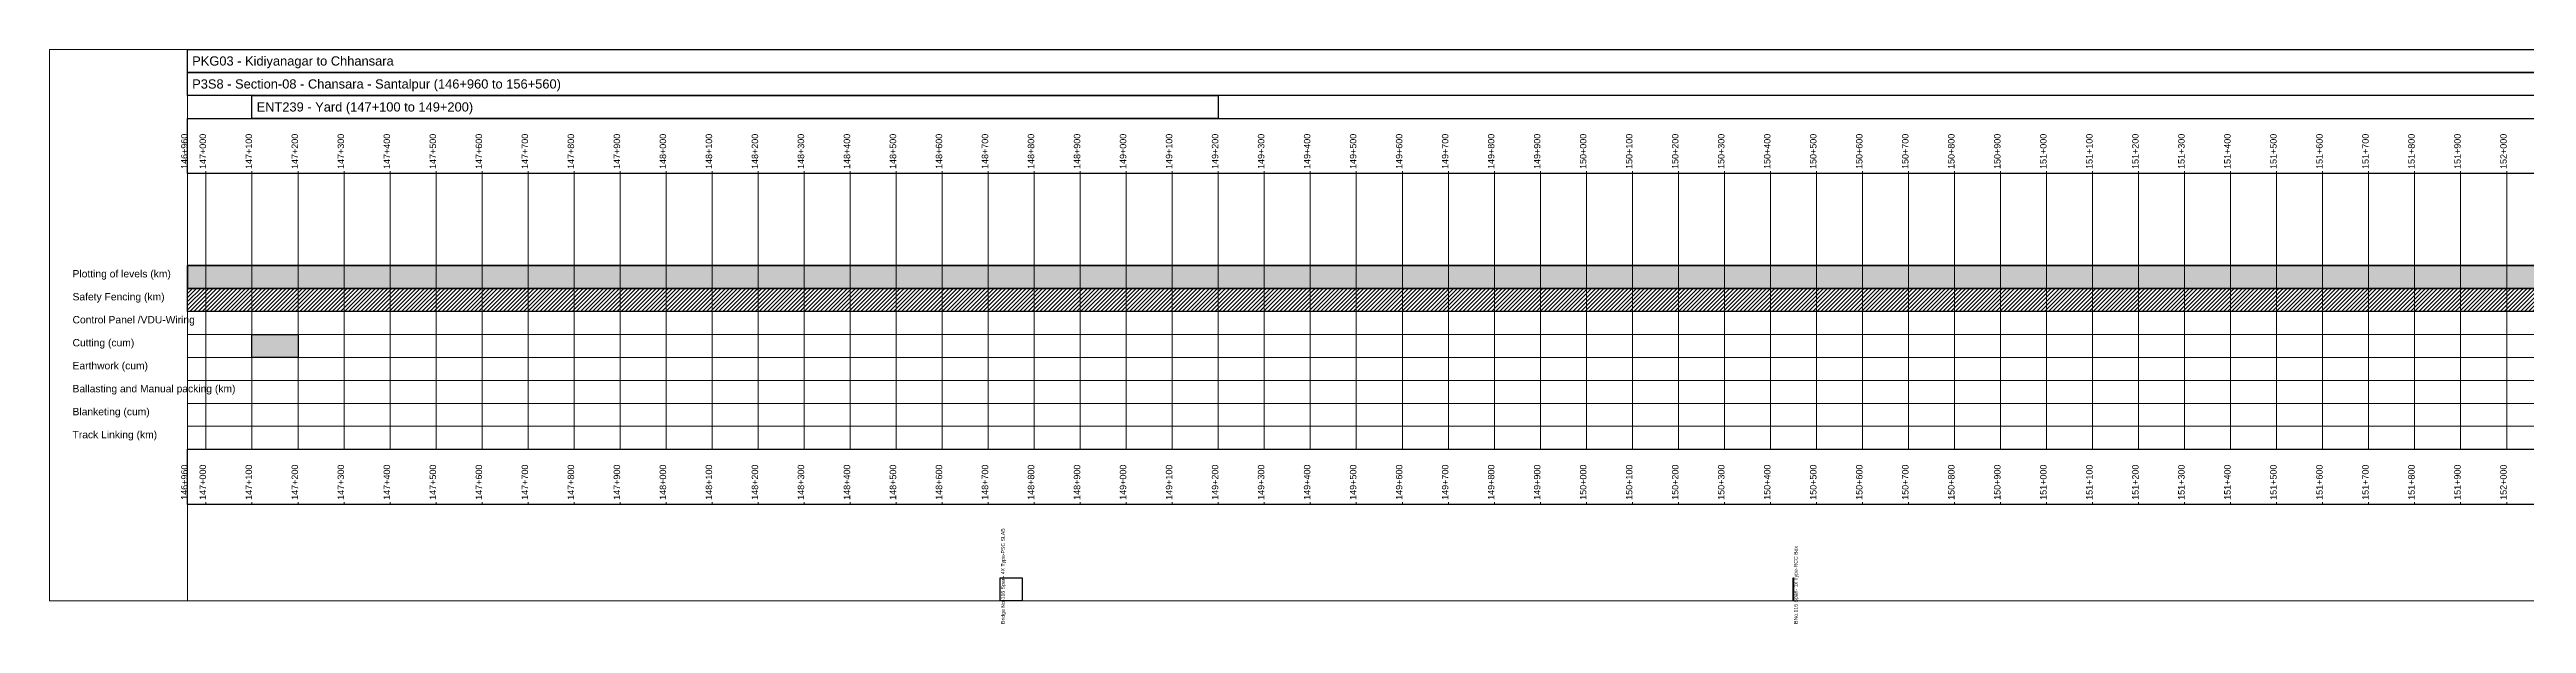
# Model space of a CAD drawing. Extents: x 146660 to 157356, y 3751 to 5000.
# Drawn here: x 146660 to 152043, y 3751 to 5000 of the extents above; entities that cross this region are included whole.
import ezdxf

# ---------------------------------------------------------------- set-up
doc = ezdxf.new("R2010")
doc.units = 0
doc.linetypes.add('Dashed', pattern=[0])
for name, color, linetype in [('Activity Lines', 7, 'Continuous'), ('Activity Names', 7, 'Continuous'), ('Block', 7, 'Continuous'), ('Chainage Text', 7, 'Continuous'), ('Entity', 7, 'Continuous'), ('Markers-One', 7, 'Continuous'), ('Outer Box', 7, 'Continuous'), ('Package', 7, 'Continuous'), ('Section', 7, 'Continuous'), ('Vertical Chainage Lines', 7, 'Continuous')]:
    doc.layers.add(name, color=color, linetype=linetype)
doc.styles.add('True type font', font='Arial.ttf')

msp = doc.modelspace()

# ---------------------------------------------------------------- hatches: boundary and pattern name
at = {"true_color": 0xff0080}
for points in [[(146960, 4530), (155375, 4530), (155375, 4480), (146960, 4480)], [(155700, 4530), (146960, 4530), (146960, 4480), (155700, 4480)]]:
    msp.add_hatch(color=230, dxfattribs=at).paths.add_polyline_path(points)
at = {"true_color": 0x008000}
h = msp.add_hatch(dxfattribs=at)
h.set_pattern_fill('LINE', color=34, scale=50, angle=45, style=0)
h.set_pattern_definition([(45, (0, 0), (-4.41941738, 4.41941738), [])])
h.paths.add_polyline_path([(146960, 4480), (155000, 4480), (155000, 4430), (146960, 4430)])
at = {"true_color": 0xfffb00}
msp.add_hatch(color=2, dxfattribs=at).paths.add_polyline_path([(147100, 4380), (147200, 4380), (147200, 4330), (147100, 4330)])

# ---------------------------------------------------------------- linework, layer by layer
for points in [[(146960, 4530), (155375, 4530), (155375, 4480), (146960, 4480)], [(155700, 4530), (146960, 4530), (146960, 4480), (155700, 4480)], [(146960, 4480), (155000, 4480), (155000, 4430), (146960, 4430)], [(147100, 4380), (147200, 4380), (147200, 4330), (147100, 4330)]]:
    msp.add_lwpolyline(points, close=True)
at = {"layer": 'Activity Lines', "color": 230, "linetype": 'Dashed', "lineweight": 15, "true_color": 0xff0080}
msp.add_polyline3d([(146960, 4530, 0), (156560, 4530, 0)], dxfattribs=at)
at = {"layer": 'Activity Lines', "color": 34, "linetype": 'Dashed', "lineweight": 15, "true_color": 0x008000}
msp.add_polyline3d([(146960, 4480, 0), (156560, 4480, 0)], dxfattribs=at)
at = {"layer": 'Activity Lines', "color": 62, "linetype": 'Dashed', "lineweight": 15, "true_color": 0x8080c0}
msp.add_polyline3d([(146960, 4430, 0), (156560, 4430, 0)], dxfattribs=at)
at = {"layer": 'Activity Lines', "color": 2, "linetype": 'Dashed', "lineweight": 15, "true_color": 0xfffb00}
msp.add_polyline3d([(146960, 4380, 0), (156560, 4380, 0)], dxfattribs=at)
at = {"layer": 'Activity Lines', "color": 54, "linetype": 'Dashed', "lineweight": 15, "true_color": 0x3884a3}
msp.add_polyline3d([(146960, 4330, 0), (156560, 4330, 0)], dxfattribs=at)
at = {"layer": 'Activity Lines', "color": 145, "linetype": 'Dashed', "lineweight": 15, "true_color": 0xff2600}
msp.add_polyline3d([(146960, 4280, 0), (156560, 4280, 0)], dxfattribs=at)
at = {"layer": 'Activity Lines', "color": 171, "linetype": 'Dashed', "lineweight": 15, "true_color": 0xff40ff}
msp.add_polyline3d([(146960, 4230, 0), (156560, 4230, 0)], dxfattribs=at)
at = {"layer": 'Activity Lines', "color": 250, "linetype": 'Dashed', "lineweight": 15, "true_color": 0x000000}
msp.add_polyline3d([(146960, 4180, 0), (156560, 4180, 0)], dxfattribs=at)
at = {"layer": 'Block', "color": 9, "linetype": 'Dashed', "lineweight": 0}
msp.add_polyline3d([(146960, 5000, 0), (146960, 3800, 0)], dxfattribs=at)
at = {"layer": 'Entity', "color": 9, "lineweight": 25}
for points in [[(147100, 4900, 0), (149200, 4900, 0), (149200, 4850, 0), (147100, 4850, 0)], [(148726, 3850, 0), (148774, 3850, 0), (148774, 3800, 0), (148726, 3800, 0)], [(150449, 3850, 0), (150450, 3850, 0), (150450, 3800, 0), (150449, 3800, 0)]]:
    msp.add_polyline3d(points, close=True, dxfattribs=at)
at = {"layer": 'Markers-One', "color": 41, "linetype": 'Dashed', "lineweight": 0, "true_color": 0xe0e0e0}
for points in [[(146960, 4730, 0), (146960, 4735, 0)], [(147000, 4730, 0), (147000, 4735, 0)], [(147100, 4730, 0), (147100, 4735, 0)], [(147200, 4730, 0), (147200, 4735, 0)], [(147300, 4730, 0), (147300, 4735, 0)], [(147400, 4730, 0), (147400, 4735, 0)], [(147500, 4730, 0), (147500, 4735, 0)], [(147600, 4730, 0), (147600, 4735, 0)], [(147700, 4730, 0), (147700, 4735, 0)], [(147800, 4730, 0), (147800, 4735, 0)], [(147900, 4730, 0), (147900, 4735, 0)], [(148000, 4730, 0), (148000, 4735, 0)], [(148100, 4730, 0), (148100, 4735, 0)], [(148200, 4730, 0), (148200, 4735, 0)], [(148300, 4730, 0), (148300, 4735, 0)], [(148400, 4730, 0), (148400, 4735, 0)], [(148500, 4730, 0), (148500, 4735, 0)], [(148600, 4730, 0), (148600, 4735, 0)], [(148700, 4730, 0), (148700, 4735, 0)], [(148800, 4730, 0), (148800, 4735, 0)], [(148900, 4730, 0), (148900, 4735, 0)], [(149000, 4730, 0), (149000, 4735, 0)], [(149100, 4730, 0), (149100, 4735, 0)], [(149200, 4730, 0), (149200, 4735, 0)], [(149300, 4730, 0), (149300, 4735, 0)], [(149400, 4730, 0), (149400, 4735, 0)], [(149500, 4730, 0), (149500, 4735, 0)], [(149600, 4730, 0), (149600, 4735, 0)], [(149700, 4730, 0), (149700, 4735, 0)], [(149800, 4730, 0), (149800, 4735, 0)], [(149900, 4730, 0), (149900, 4735, 0)], [(150000, 4730, 0), (150000, 4735, 0)], [(150100, 4730, 0), (150100, 4735, 0)], [(150200, 4730, 0), (150200, 4735, 0)], [(150300, 4730, 0), (150300, 4735, 0)], [(150400, 4730, 0), (150400, 4735, 0)], [(150500, 4730, 0), (150500, 4735, 0)], [(150600, 4730, 0), (150600, 4735, 0)], [(150700, 4730, 0), (150700, 4735, 0)], [(150800, 4730, 0), (150800, 4735, 0)], [(150900, 4730, 0), (150900, 4735, 0)], [(151000, 4730, 0), (151000, 4735, 0)], [(151100, 4730, 0), (151100, 4735, 0)], [(151200, 4730, 0), (151200, 4735, 0)], [(151300, 4730, 0), (151300, 4735, 0)], [(151400, 4730, 0), (151400, 4735, 0)], [(151500, 4730, 0), (151500, 4735, 0)], [(151600, 4730, 0), (151600, 4735, 0)], [(151700, 4730, 0), (151700, 4735, 0)], [(151800, 4730, 0), (151800, 4735, 0)], [(151900, 4730, 0), (151900, 4735, 0)], [(152000, 4730, 0), (152000, 4735, 0)], [(146960, 4010, 0), (146960, 4015, 0)], [(147000, 4010, 0), (147000, 4015, 0)], [(147100, 4010, 0), (147100, 4015, 0)], [(147200, 4010, 0), (147200, 4015, 0)], [(147300, 4010, 0), (147300, 4015, 0)], [(147400, 4010, 0), (147400, 4015, 0)], [(147500, 4010, 0), (147500, 4015, 0)], [(147600, 4010, 0), (147600, 4015, 0)], [(147700, 4010, 0), (147700, 4015, 0)], [(147800, 4010, 0), (147800, 4015, 0)], [(147900, 4010, 0), (147900, 4015, 0)], [(148000, 4010, 0), (148000, 4015, 0)], [(148100, 4010, 0), (148100, 4015, 0)], [(148200, 4010, 0), (148200, 4015, 0)], [(148300, 4010, 0), (148300, 4015, 0)], [(148400, 4010, 0), (148400, 4015, 0)], [(148500, 4010, 0), (148500, 4015, 0)], [(148600, 4010, 0), (148600, 4015, 0)], [(148700, 4010, 0), (148700, 4015, 0)], [(148800, 4010, 0), (148800, 4015, 0)], [(148900, 4010, 0), (148900, 4015, 0)], [(149000, 4010, 0), (149000, 4015, 0)], [(149100, 4010, 0), (149100, 4015, 0)], [(149200, 4010, 0), (149200, 4015, 0)], [(149300, 4010, 0), (149300, 4015, 0)], [(149400, 4010, 0), (149400, 4015, 0)], [(149500, 4010, 0), (149500, 4015, 0)], [(149600, 4010, 0), (149600, 4015, 0)], [(149700, 4010, 0), (149700, 4015, 0)], [(149800, 4010, 0), (149800, 4015, 0)], [(149900, 4010, 0), (149900, 4015, 0)], [(150000, 4010, 0), (150000, 4015, 0)], [(150100, 4010, 0), (150100, 4015, 0)], [(150200, 4010, 0), (150200, 4015, 0)], [(150300, 4010, 0), (150300, 4015, 0)], [(150400, 4010, 0), (150400, 4015, 0)], [(150500, 4010, 0), (150500, 4015, 0)], [(150600, 4010, 0), (150600, 4015, 0)], [(150700, 4010, 0), (150700, 4015, 0)], [(150800, 4010, 0), (150800, 4015, 0)], [(150900, 4010, 0), (150900, 4015, 0)], [(151000, 4010, 0), (151000, 4015, 0)], [(151100, 4010, 0), (151100, 4015, 0)], [(151200, 4010, 0), (151200, 4015, 0)], [(151300, 4010, 0), (151300, 4015, 0)], [(151400, 4010, 0), (151400, 4015, 0)], [(151500, 4010, 0), (151500, 4015, 0)], [(151600, 4010, 0), (151600, 4015, 0)], [(151700, 4010, 0), (151700, 4015, 0)], [(151800, 4010, 0), (151800, 4015, 0)], [(151900, 4010, 0), (151900, 4015, 0)], [(152000, 4010, 0), (152000, 4015, 0)]]:
    msp.add_polyline3d(points, dxfattribs=at)
at = {"layer": 'Outer Box', "color": 9, "lineweight": 5}
msp.add_polyline3d([(146660, 5000, 0), (156860, 5000, 0), (156860, 3800, 0), (146660, 3800, 0)], close=True, dxfattribs=at)
at = {"layer": 'Package', "color": 9, "lineweight": 25}
for points in [[(146960, 5000, 0), (156560, 5000, 0), (156560, 4950, 0), (146960, 4950, 0)], [(146960, 4850, 0), (156560, 4850, 0), (156560, 4730, 0), (146960, 4730, 0)], [(146960, 4130, 0), (156560, 4130, 0), (156560, 4010, 0), (146960, 4010, 0)]]:
    msp.add_polyline3d(points, close=True, dxfattribs=at)
at = {"layer": 'Section', "color": 9, "lineweight": 25}
msp.add_polyline3d([(146960, 4950, 0), (156560, 4950, 0), (156560, 4900, 0), (146960, 4900, 0)], close=True, dxfattribs=at)
at = {"layer": 'Vertical Chainage Lines', "color": 41, "linetype": 'Dashed', "lineweight": 0, "true_color": 0xe0e0e0}
for points in [[(147000, 4730, 0), (147000, 4130, 0)], [(147100, 4730, 0), (147100, 4130, 0)], [(147200, 4730, 0), (147200, 4130, 0)], [(147300, 4730, 0), (147300, 4130, 0)], [(147400, 4730, 0), (147400, 4130, 0)], [(147500, 4730, 0), (147500, 4130, 0)], [(147600, 4730, 0), (147600, 4130, 0)], [(147700, 4730, 0), (147700, 4130, 0)], [(147800, 4730, 0), (147800, 4130, 0)], [(147900, 4730, 0), (147900, 4130, 0)], [(148000, 4730, 0), (148000, 4130, 0)], [(148100, 4730, 0), (148100, 4130, 0)], [(148200, 4730, 0), (148200, 4130, 0)], [(148300, 4730, 0), (148300, 4130, 0)], [(148400, 4730, 0), (148400, 4130, 0)], [(148500, 4730, 0), (148500, 4130, 0)], [(148600, 4730, 0), (148600, 4130, 0)], [(148700, 4730, 0), (148700, 4130, 0)], [(148800, 4730, 0), (148800, 4130, 0)], [(148900, 4730, 0), (148900, 4130, 0)], [(149000, 4730, 0), (149000, 4130, 0)], [(149100, 4730, 0), (149100, 4130, 0)], [(149200, 4730, 0), (149200, 4130, 0)], [(149300, 4730, 0), (149300, 4130, 0)], [(149400, 4730, 0), (149400, 4130, 0)], [(149500, 4730, 0), (149500, 4130, 0)], [(149600, 4730, 0), (149600, 4130, 0)], [(149700, 4730, 0), (149700, 4130, 0)], [(149800, 4730, 0), (149800, 4130, 0)], [(149900, 4730, 0), (149900, 4130, 0)], [(150000, 4730, 0), (150000, 4130, 0)], [(150100, 4730, 0), (150100, 4130, 0)], [(150200, 4730, 0), (150200, 4130, 0)], [(150300, 4730, 0), (150300, 4130, 0)], [(150400, 4730, 0), (150400, 4130, 0)], [(150500, 4730, 0), (150500, 4130, 0)], [(150600, 4730, 0), (150600, 4130, 0)], [(150700, 4730, 0), (150700, 4130, 0)], [(150800, 4730, 0), (150800, 4130, 0)], [(150900, 4730, 0), (150900, 4130, 0)], [(151000, 4730, 0), (151000, 4130, 0)], [(151100, 4730, 0), (151100, 4130, 0)], [(151200, 4730, 0), (151200, 4130, 0)], [(151300, 4730, 0), (151300, 4130, 0)], [(151400, 4730, 0), (151400, 4130, 0)], [(151500, 4730, 0), (151500, 4130, 0)], [(151600, 4730, 0), (151600, 4130, 0)], [(151700, 4730, 0), (151700, 4130, 0)], [(151800, 4730, 0), (151800, 4130, 0)], [(151900, 4730, 0), (151900, 4130, 0)], [(152000, 4730, 0), (152000, 4130, 0)]]:
    msp.add_polyline3d(points, dxfattribs=at)

# ---------------------------------------------------------------- texts
at = {"layer": 'Activity Names', "color": 34, "lineweight": 15, "true_color": 0x008000, "style": 'True type font'}
msp.add_text('Safety Fencing (km)', height=16, dxfattribs=at).set_placement((146710, 4454))
at = {"layer": 'Activity Names', "color": 230, "lineweight": 15, "true_color": 0xff0080, "style": 'True type font'}
msp.add_text('Plotting of levels (km)', height=16, dxfattribs=at).set_placement((146710, 4504))
at = {"layer": 'Activity Names', "color": 62, "lineweight": 15, "true_color": 0x8080c0, "style": 'True type font'}
msp.add_text('Control Panel /VDU-Wiring', height=16, dxfattribs=at).set_placement((146710, 4404))
at = {"layer": 'Activity Names', "color": 2, "lineweight": 15, "true_color": 0xfffb00, "style": 'True type font'}
msp.add_text('Cutting (cum)', height=16, dxfattribs=at).set_placement((146710, 4354))
at = {"layer": 'Activity Names', "color": 54, "lineweight": 15, "true_color": 0x3884a3, "style": 'True type font'}
msp.add_text('Earthwork (cum)', height=16, dxfattribs=at).set_placement((146710, 4304))
at = {"layer": 'Activity Names', "color": 145, "lineweight": 15, "true_color": 0xff2600, "style": 'True type font'}
msp.add_text('Ballasting and Manual packing (km)', height=16, dxfattribs=at).set_placement((146710, 4254))
at = {"layer": 'Activity Names', "color": 171, "lineweight": 15, "true_color": 0xff40ff, "style": 'True type font'}
msp.add_text('Blanketing (cum)', height=16, dxfattribs=at).set_placement((146710, 4204))
at = {"layer": 'Activity Names', "color": 250, "lineweight": 15, "true_color": 0x000000, "style": 'True type font'}
msp.add_text('Track Linking (km)', height=16, dxfattribs=at).set_placement((146710, 4154))
at = {"layer": 'Chainage Text', "color": 9, "lineweight": 15, "style": 'True type font'}
for s, p in [('146+960', (146960, 4740)), ('147+000', (147000, 4740)), ('147+100', (147100, 4740)), ('147+200', (147200, 4740)), ('147+300', (147300, 4740)), ('147+400', (147400, 4740)), ('147+500', (147500, 4740)), ('147+600', (147600, 4740)), ('147+700', (147700, 4740)), ('147+800', (147800, 4740)), ('147+900', (147900, 4740)), ('148+000', (148000, 4740)), ('148+100', (148100, 4740)), ('148+200', (148200, 4740)), ('148+300', (148300, 4740)), ('148+400', (148400, 4740)), ('148+500', (148500, 4740)), ('148+600', (148600, 4740)), ('148+700', (148700, 4740)), ('148+800', (148800, 4740)), ('148+900', (148900, 4740)), ('149+000', (149000, 4740)), ('149+100', (149100, 4740)), ('149+200', (149200, 4740)), ('149+300', (149300, 4740)), ('149+400', (149400, 4740)), ('149+500', (149500, 4740)), ('149+600', (149600, 4740)), ('149+700', (149700, 4740)), ('149+800', (149800, 4740)), ('149+900', (149900, 4740)), ('150+000', (150000, 4740)), ('150+100', (150100, 4740)), ('150+200', (150200, 4740)), ('150+300', (150300, 4740)), ('150+400', (150400, 4740)), ('150+500', (150500, 4740)), ('150+600', (150600, 4740)), ('150+700', (150700, 4740)), ('150+800', (150800, 4740)), ('150+900', (150900, 4740)), ('151+000', (151000, 4740)), ('151+100', (151100, 4740)), ('151+200', (151200, 4740)), ('151+300', (151300, 4740)), ('151+400', (151400, 4740)), ('151+500', (151500, 4740)), ('151+600', (151600, 4740)), ('151+700', (151700, 4740)), ('151+800', (151800, 4740)), ('151+900', (151900, 4740)), ('152+000', (152000, 4740)), ('146+960', (146960, 4020)), ('147+000', (147000, 4020)), ('147+100', (147100, 4020)), ('147+200', (147200, 4020)), ('147+300', (147300, 4020)), ('147+400', (147400, 4020)), ('147+500', (147500, 4020)), ('147+600', (147600, 4020)), ('147+700', (147700, 4020)), ('147+800', (147800, 4020)), ('147+900', (147900, 4020)), ('148+000', (148000, 4020)), ('148+100', (148100, 4020)), ('148+200', (148200, 4020)), ('148+300', (148300, 4020)), ('148+400', (148400, 4020)), ('148+500', (148500, 4020)), ('148+600', (148600, 4020)), ('148+700', (148700, 4020)), ('148+800', (148800, 4020)), ('148+900', (148900, 4020)), ('149+000', (149000, 4020)), ('149+100', (149100, 4020)), ('149+200', (149200, 4020)), ('149+300', (149300, 4020)), ('149+400', (149400, 4020)), ('149+500', (149500, 4020)), ('149+600', (149600, 4020)), ('149+700', (149700, 4020)), ('149+800', (149800, 4020)), ('149+900', (149900, 4020)), ('150+000', (150000, 4020)), ('150+100', (150100, 4020)), ('150+200', (150200, 4020)), ('150+300', (150300, 4020)), ('150+400', (150400, 4020)), ('150+500', (150500, 4020)), ('150+600', (150600, 4020)), ('150+700', (150700, 4020)), ('150+800', (150800, 4020)), ('150+900', (150900, 4020)), ('151+000', (151000, 4020)), ('151+100', (151100, 4020)), ('151+200', (151200, 4020)), ('151+300', (151300, 4020)), ('151+400', (151400, 4020)), ('151+500', (151500, 4020)), ('151+600', (151600, 4020)), ('151+700', (151700, 4020)), ('151+800', (151800, 4020)), ('151+900', (151900, 4020)), ('152+000', (152000, 4020))]:
    msp.add_text(s, height=14, rotation=90, dxfattribs=at).set_placement(p)
at = {"layer": 'Entity', "color": 8, "lineweight": 15, "style": 'True type font'}
msp.add_text('ENT239 - Yard (147+100 to 149+200)', height=20, dxfattribs=at).set_placement((147110, 4865))
at = {"layer": 'Entity', "color": 9, "lineweight": 15, "style": 'True type font'}
for s, p in [('Bridge No-116 Span- 4X Type-PSC SLAB', (148736, 3750)), ('BNo.115 Span- 1x Type-RCC Box', (150459, 3750))]:
    msp.add_text(s, height=8, rotation=90, dxfattribs=at).set_placement(p)
at = {"layer": 'Package', "color": 8, "lineweight": 15, "style": 'True type font'}
msp.add_text('PKG03 - Kidiyanagar to Chhansara', height=20, dxfattribs=at).set_placement((146970, 4965))
at = {"layer": 'Section', "color": 8, "lineweight": 15, "style": 'True type font'}
msp.add_text('P3S8 - Section-08 - Chansara - Santalpur (146+960 to 156+560)', height=20, dxfattribs=at).set_placement((146970, 4915))

doc.saveas('drawing.dxf')
